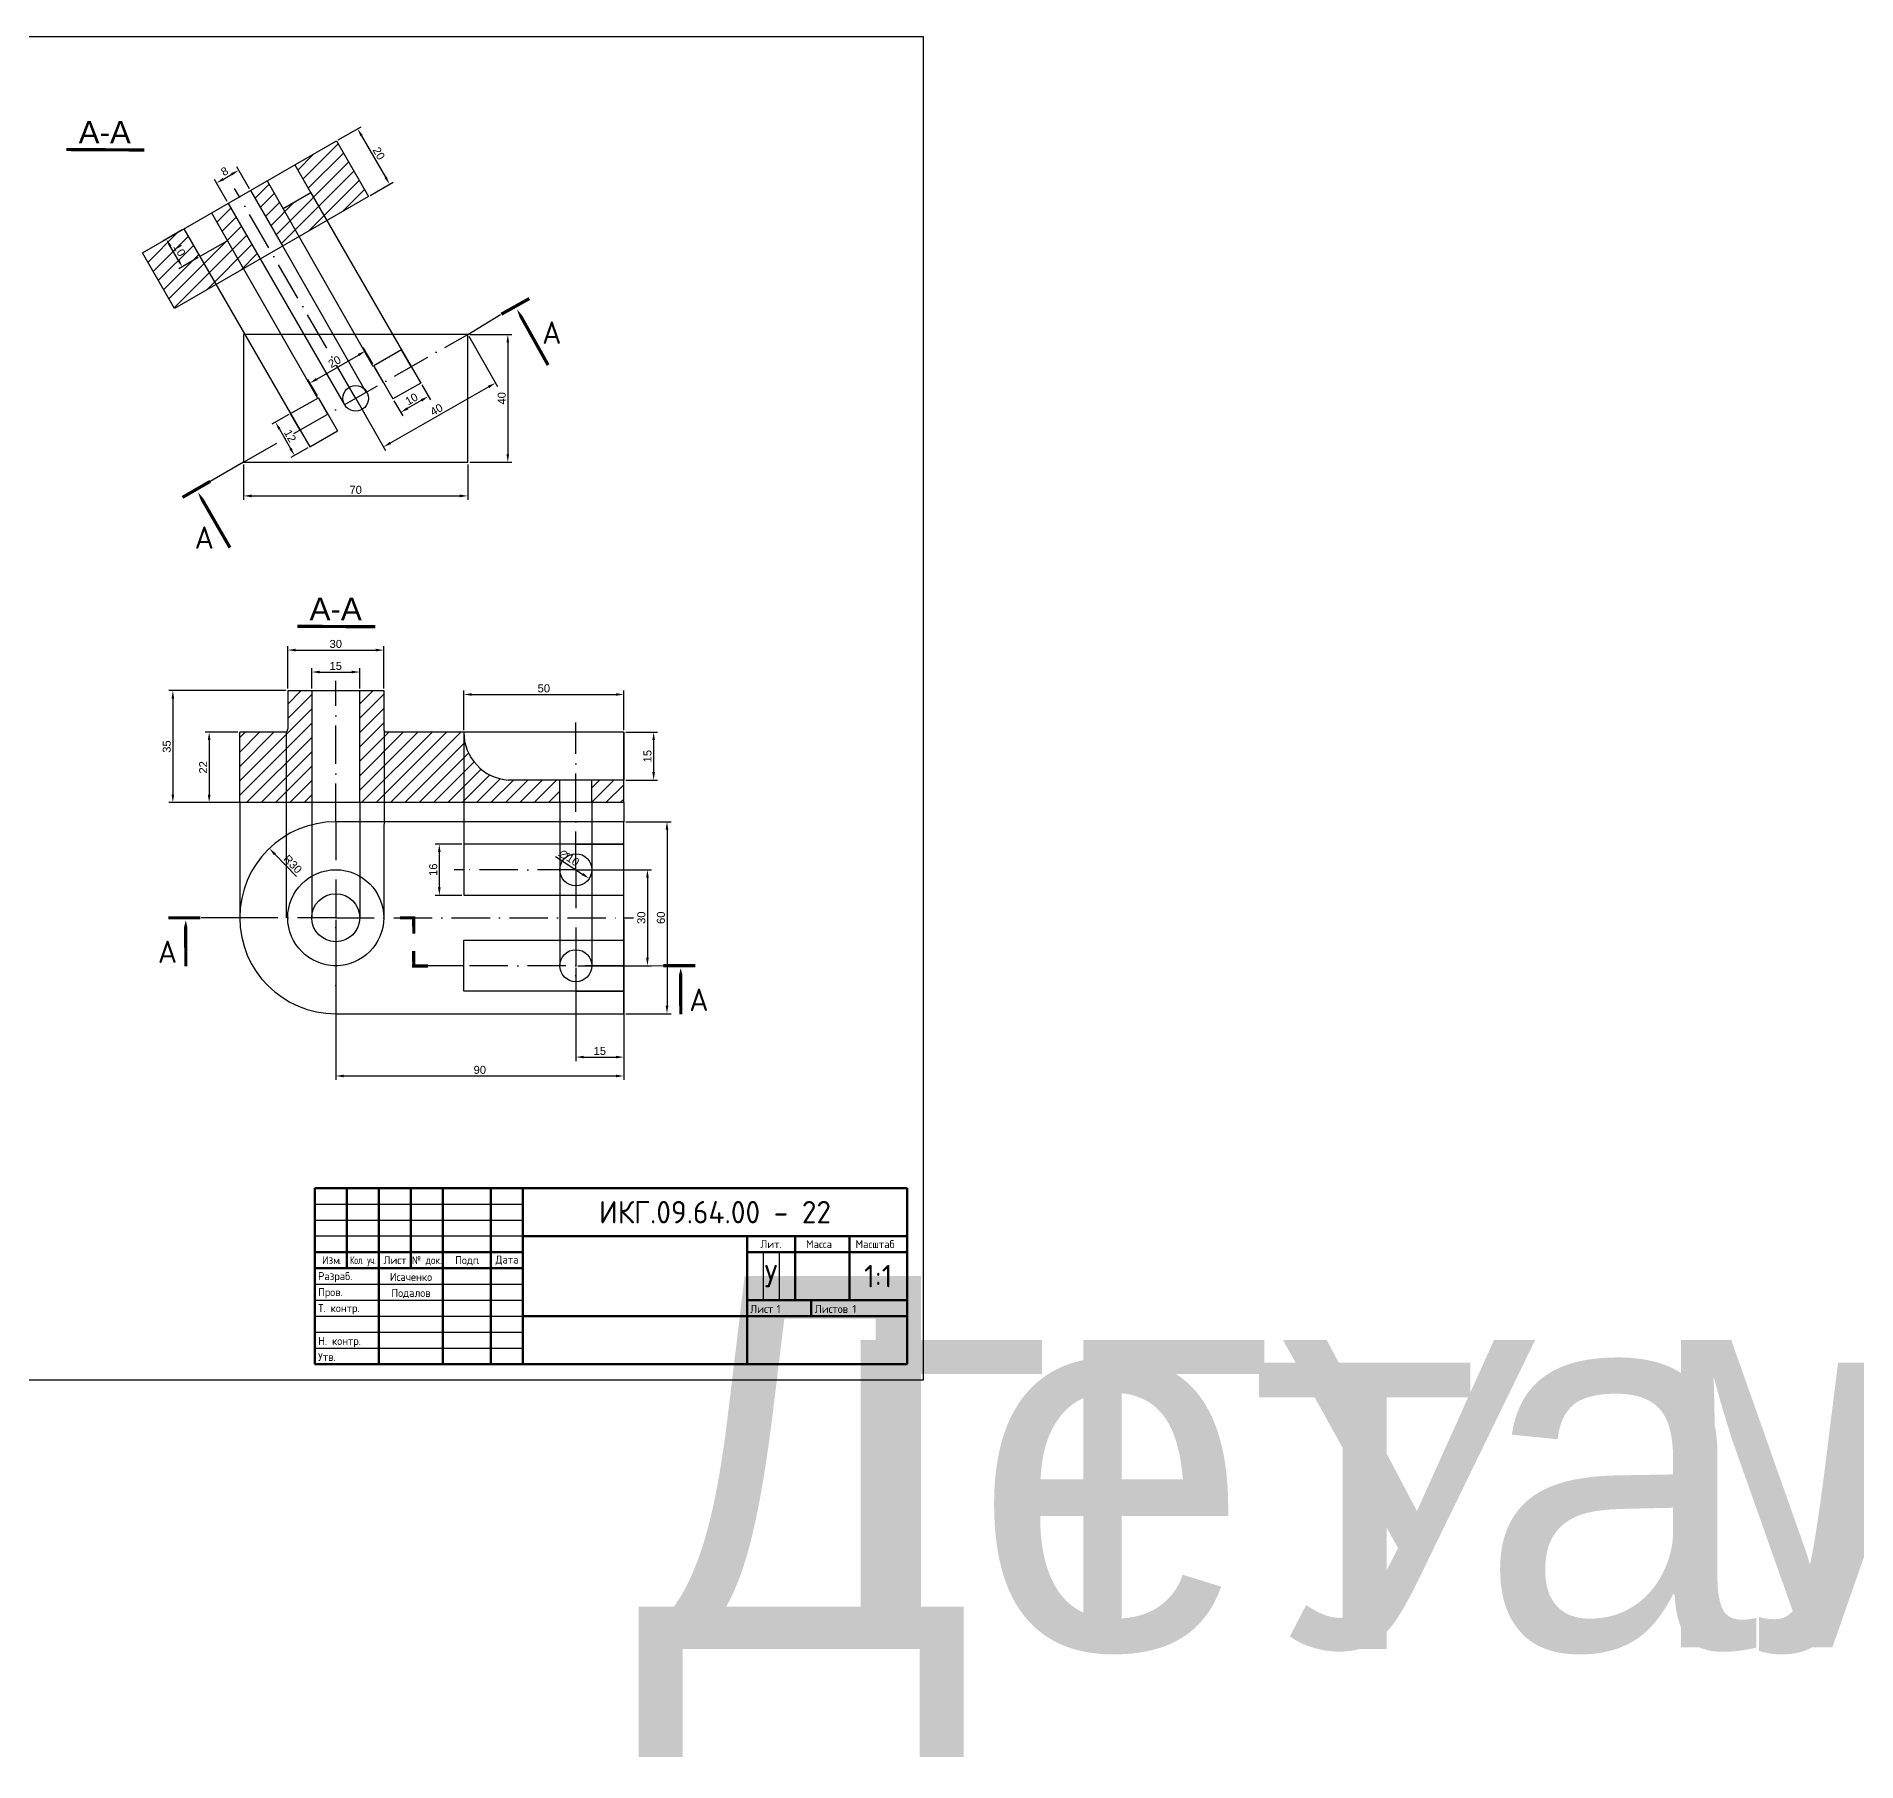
# Model space of a CAD drawing. Header units: millimetres. Extents: x 2745 to 4516, y 880 to 1419.
# Drawn here: x 3062 to 3631, y 880 to 1419 of the extents above; entities that cross this region are included whole.
import ezdxf
from ezdxf.enums import TextEntityAlignment as Align

# ---------------------------------------------------------------- set-up
doc = ezdxf.new("R2018")
doc.units = ezdxf.units.MM
doc.linetypes.add('ACAD_ISO10W100', pattern=[18, 12, -3, 0, -3])
for name, color, linetype in [('Линия связи', 92, 'Continuous'), ('оси симметрии', 20, 'ACAD_ISO10W100'), ('Размеры', 240, 'Continuous'), ('форматки', 7, 'Continuous'), ('штриховка', 124, 'Continuous')]:
    doc.layers.add(name, color=color, linetype=linetype)
doc.layers.add('Чертёж', color=7, linetype='Continuous', lineweight=30)
doc.styles.add('GOST-2.304_Type-B', font='GOST Common.ttf')
doc.styles.get("Standard").update_dxf_attribs({"font": 'arial.ttf'})
doc.dimstyles.new('ISO-25', dxfattribs={"dimtxt": 2.5, "dimasz": 2.5, "dimexe": 1.25, "dimexo": 0.625, "dimtad": 1, "dimtxsty": 'Standard', "dimcen": 2.5, "dimadec": 0, "dimazin": 0, "dimtfac": 1, "dimtmove": 0, "dimatfit": 3, "dimfxl": 1, "dimarcsym": 0})

# ---------------------------------------------------------------- blocks, each defined once
blk = doc.blocks.new('ACAD_SPDS_TB_06')
at = {"linetype": 'Continuous', "lineweight": 60}
for p, q in [((-185, 55), (0, 55)), ((-185, 55), (-185, 0)), ((-175, 55), (-175, 30)), ((-165, 55), (-165, 0)), ((-155, 55), (-155, 30)), ((-145, 55), (-145, 0)), ((-130, 55), (-130, 0)), ((-120, 55), (-120, 0)), ((0, 55), (0, 0)), ((-120, 40), (0, 40)), ((-185, 35), (-120, 35)), ((-185, 30), (-120, 30)), ((-120, 15), (0, 15)), ((-185, 0), (0, 0))]:
    blk.add_line(p, q, dxfattribs=at)
at = {"linetype": 'Continuous', "lineweight": 25}
for p, q in [((-185, 50), (-120, 50)), ((-185, 45), (-120, 45)), ((-185, 25), (-120, 25)), ((-185, 20), (-120, 20)), ((-185, 15), (-120, 15)), ((-185, 10), (-120, 10)), ((-185, 5), (-120, 5))]:
    blk.add_line(p, q, dxfattribs=at)
at = {"lineweight": 25}
blk.add_line((-120, 40), (-185, 40), dxfattribs=at)
at = {"lineweight": 60}
for p, q in [((-50, 40), (-50, 0)), ((-35, 40), (-35, 20)), ((-18, 40), (-18, 20)), ((-50, 35), (0, 35)), ((-50, 20), (0, 20)), ((-30, 20), (-30, 15))]:
    blk.add_line(p, q, dxfattribs=at)
for p, q in [((-45, 35), (-45, 20)), ((-40, 35), (-40, 20)), ((-130, 20), (-120, 20))]:
    blk.add_line(p, q)
at = {"style": 'GOST-2.304_Type-B'}
for s, p in [('Разраб.', (-184, 26.25)), ('.', (-177.56, 31.25)), ('.', (-134.25, 31.25)), ('Пров.', (-184, 21.25)), ('Т. контр.', (-184, 16.25)), ('Лист', (-49.02, 16)), ('Листов', (-28.83, 16)), ('Н. контр.', (-184, 6)), ('Утв.', (-184, 1))]:
    blk.add_text(s, height=2.5, dxfattribs=at).set_placement(p)
for s, p in [('Изм', (-180, 31.25)), ('Лист', (-160, 31.25)), ('Подп', (-137.5, 31.25)), ('Дата', (-125, 31.44))]:
    blk.add_text(s, height=2.5, dxfattribs=at).set_placement(p, align=Align.CENTER)
at = {"style": 'GOST-2.304_Type-B', "width": 0.70447}
blk.add_text('Кол. уч.', height=2.5, dxfattribs=at).set_placement((-174, 31.25), (-166, 31.25), align=Align.FIT)
at = {"style": 'GOST-2.304_Type-B', "width": 0.9}
blk.add_text('№ док.', height=2.5, dxfattribs=at).set_placement((-150, 31.25), align=Align.CENTER)
at = {"linetype": 'Continuous', "char_height": 2.5, "attachment_point": 5, "style": 'GOST-2.304_Type-B'}
for s, insert, width in [('Лит.', (-42.5, 37.5), 14), ('Масса', (-27.5, 37.5), 14), ('Масштаб', (-10, 37.5), 19)]:
    blk.add_mtext(s, dxfattribs=dict(at, insert=insert, width=width))
at = {"style": 'GOST-2.304_Type-B'}
for tag, p, flags in [('ИДЕНТИФИКАТОР_НАДПИСИ', (-185.34, 60.88), 1), ('ЛИСТ', (-40.73, 16), 8), ('ЛИСТОВ', (-17.07, 16), 8)]:
    blk.add_attdef(tag, p, '', height=2.5, dxfattribs=dict(at, flags=flags))
at = {"style": 'GOST-2.304_Type-B', "flags": 8}
for tag, p in [('ИЗМ_4', (-180, 51)), ('ИЗМ_4_КОЛ_УЧ', (-170, 51)), ('ИЗМ_4_ЛИСТ', (-160, 51)), ('ИЗМ_4_N_ДОК', (-150, 51)), ('ИЗМ_4_ДАТА', (-125, 51)), ('ИЗМ_3', (-180, 46)), ('ИЗМ_3_КОЛ_УЧ', (-170, 46)), ('ИЗМ_3_ЛИСТ', (-160, 46)), ('ИЗМ_3_N_ДОК', (-150, 46)), ('ИЗМ_3_ДАТА', (-125, 46)), ('ИЗМ_2', (-180, 41)), ('ИЗМ_2_КОЛ_УЧ', (-170, 41)), ('ИЗМ_2_ЛИСТ', (-160, 41)), ('ИЗМ_2_N_ДОК', (-150, 41)), ('ИЗМ_2_ДАТА', (-125, 41)), ('ИЗМ_1', (-180, 36)), ('ИЗМ_1_КОЛ_УЧ', (-170, 36)), ('ИЗМ_1_ЛИСТ', (-160, 36)), ('ИЗМ_1_N_ДОК', (-150, 36)), ('ИЗМ_1_ДАТА', (-125, 36)), ('РАЗРАБ_ФИО', (-155, 26)), ('РАЗРАБ_ДАТА', (-125, 26)), ('ПРОВ_ФИО', (-155, 21)), ('ПРОВ_ДАТА', (-125, 21)), ('ТКОНТР_ФИО', (-155, 16)), ('ТКОНТР_ДАТА', (-125, 16)), ('ДОЛЖНОСТЬ_1', (-175, 11)), ('ДОЛЖНОСТЬ_1_ФИО', (-155, 11)), ('ДОЛЖНОСТЬ_1_ДАТА', (-125, 11)), ('НКОНТР_ФИО', (-155, 6)), ('НКОНТР_ДАТА', (-125, 6)), ('УТВ_ФИО', (-155, 1)), ('УТВ_ДАТА', (-125, 1))]:
    blk.add_attdef(tag, text='', height=2.5, dxfattribs=at).set_placement(p, align=Align.CENTER)
at = {"style": 'GOST-2.304_Type-B'}
blk.add_attdef('ОБОЗНАЧЕНИЕ_ДОКУМЕНТА', text='', height=5, dxfattribs=at).set_placement((-60, 47.5), align=Align.MIDDLE_CENTER)
at = {"lineweight": 30, "flags": 104}
for tag, p in [('НАИМЕНОВАНИЕ_ДОКУМЕНТА', (-85, 27.5)), ('ОБОЗНАЧЕНИЕ_МАТЕРИАЛА', (-85, 7.5)), ('НАИМЕНОВАНИЕ_ПРЕДПРИЯТИЯ', (-25, 7.5))]:
    blk.add_attdef(tag, text='', height=3.5, dxfattribs=at).set_placement(p, align=Align.MIDDLE_CENTER)
at = {"style": 'GOST-2.304_Type-B', "flags": 8}
for tag, p in [('Л1', (-47.5, 27.5)), ('Л2', (-42.5, 27.5)), ('Л3', (-37.5, 27.5)), ('МАССА', (-26.5, 27.5)), ('МАСШТАБ', (-9, 27.5))]:
    blk.add_attdef(tag, text='', height=2.5, dxfattribs=at).set_placement(p, align=Align.MIDDLE_CENTER)
blk = doc.blocks.new('*D44')
at = {"layer": 'Defpoints', "color": 0, "transparency": 16777216}
for p in [(3125.66, 1201.94), (3116.1, 1179.94), (3125.66, 1179.94)]:
    blk.add_point(p, dxfattribs=at)
at = {"layer": 'Размеры', "color": 0, "lineweight": -2, "transparency": 16777216}
for p, q in [((3125.03, 1201.94), (3114.85, 1201.94)), ((3116.1, 1199.44), (3116.1, 1182.44)), ((3125.03, 1179.94), (3114.85, 1179.94))]:
    blk.add_line(p, q, dxfattribs=at)
at = {"layer": 'Размеры', "color": 0, "transparency": 16777216}
for points in [[(3115.68, 1199.44), (3116.52, 1199.44), (3116.1, 1201.94)], [(3115.68, 1182.44), (3116.52, 1182.44), (3116.1, 1179.94)]]:
    blk.add_solid(points, dxfattribs=at)
at = {"layer": 'Размеры', "color": 0, "transparency": 16777216, "insert": (3114.22, 1190.94), "char_height": 2.5, "attachment_point": 5, "rotation": 90}
blk.add_mtext('22', dxfattribs=at)
blk = doc.blocks.new('*D45')
at = {"layer": 'Defpoints', "color": 0, "transparency": 16777216}
for p in [(3140.66, 1214.94), (3104.76, 1179.94), (3140.19, 1179.94)]:
    blk.add_point(p, dxfattribs=at)
at = {"layer": 'Размеры', "color": 0, "lineweight": -2, "transparency": 16777216}
for p, q in [((3140.03, 1214.94), (3103.51, 1214.94)), ((3104.76, 1212.44), (3104.76, 1182.44)), ((3139.56, 1179.94), (3103.51, 1179.94))]:
    blk.add_line(p, q, dxfattribs=at)
at = {"layer": 'Размеры', "color": 0, "transparency": 16777216}
for points in [[(3104.34, 1212.44), (3105.18, 1212.44), (3104.76, 1214.94)], [(3104.34, 1182.44), (3105.18, 1182.44), (3104.76, 1179.94)]]:
    blk.add_solid(points, dxfattribs=at)
at = {"layer": 'Размеры', "color": 0, "transparency": 16777216, "insert": (3102.86, 1197.44), "char_height": 2.5, "attachment_point": 5, "rotation": 90}
blk.add_mtext('35', dxfattribs=at)
blk = doc.blocks.new('*D46')
at = {"layer": 'Defpoints', "color": 0, "transparency": 16777216}
for p in [(3170.66, 1227.6), (3140.66, 1214.94), (3170.66, 1214.94)]:
    blk.add_point(p, dxfattribs=at)
at = {"layer": 'Размеры', "color": 0, "lineweight": -2, "transparency": 16777216}
for p, q in [((3140.66, 1215.57), (3140.66, 1228.85)), ((3170.66, 1215.57), (3170.66, 1228.85)), ((3143.16, 1227.6), (3168.16, 1227.6))]:
    blk.add_line(p, q, dxfattribs=at)
at = {"layer": 'Размеры', "color": 0, "transparency": 16777216}
for points in [[(3143.16, 1228.02), (3143.16, 1227.18), (3140.66, 1227.6)], [(3168.16, 1228.02), (3168.16, 1227.18), (3170.66, 1227.6)]]:
    blk.add_solid(points, dxfattribs=at)
at = {"layer": 'Размеры', "color": 0, "transparency": 16777216, "insert": (3155.66, 1229.5), "char_height": 2.5, "attachment_point": 5}
blk.add_mtext('30', dxfattribs=at)
blk = doc.blocks.new('*D47')
at = {"layer": 'Defpoints', "color": 0, "transparency": 16777216}
for p in [(3163.16, 1220.74), (3148.16, 1214.94), (3163.16, 1214.94)]:
    blk.add_point(p, dxfattribs=at)
at = {"layer": 'Размеры', "color": 0, "lineweight": -2, "transparency": 16777216}
for p, q in [((3148.16, 1215.57), (3148.16, 1221.99)), ((3150.66, 1220.74), (3160.66, 1220.74)), ((3163.16, 1215.57), (3163.16, 1221.99))]:
    blk.add_line(p, q, dxfattribs=at)
at = {"layer": 'Размеры', "color": 0, "transparency": 16777216}
for points in [[(3150.66, 1221.15), (3150.66, 1220.32), (3148.16, 1220.74)], [(3160.66, 1221.15), (3160.66, 1220.32), (3163.16, 1220.74)]]:
    blk.add_solid(points, dxfattribs=at)
at = {"layer": 'Размеры', "color": 0, "transparency": 16777216, "insert": (3155.66, 1222.64), "char_height": 2.5, "attachment_point": 5}
blk.add_mtext('15', dxfattribs=at)
blk = doc.blocks.new('*D48')
at = {"layer": 'Defpoints', "color": 0, "transparency": 16777216}
for p in [(3245.66, 1213.73), (3195.66, 1201.94), (3245.66, 1201.94)]:
    blk.add_point(p, dxfattribs=at)
at = {"layer": 'Размеры', "color": 0, "lineweight": -2, "transparency": 16777216}
for p, q in [((3195.66, 1202.57), (3195.66, 1214.98)), ((3198.16, 1213.73), (3243.16, 1213.73)), ((3245.66, 1202.57), (3245.66, 1214.98))]:
    blk.add_line(p, q, dxfattribs=at)
at = {"layer": 'Размеры', "color": 0, "transparency": 16777216}
for points in [[(3198.16, 1214.14), (3198.16, 1213.31), (3195.66, 1213.73)], [(3243.16, 1214.14), (3243.16, 1213.31), (3245.66, 1213.73)]]:
    blk.add_solid(points, dxfattribs=at)
at = {"layer": 'Размеры', "color": 0, "transparency": 16777216, "insert": (3220.66, 1215.63), "char_height": 2.5, "attachment_point": 5}
blk.add_mtext('50', dxfattribs=at)
blk = doc.blocks.new('*D49')
at = {"layer": 'Defpoints', "color": 0, "transparency": 16777216}
for p in [(3245.66, 1201.94), (3245.66, 1186.94), (3254.97, 1186.94)]:
    blk.add_point(p, dxfattribs=at)
at = {"layer": 'Размеры', "color": 0, "lineweight": -2, "transparency": 16777216}
for p, q in [((3246.28, 1201.94), (3256.22, 1201.94)), ((3254.97, 1199.44), (3254.97, 1189.44)), ((3246.28, 1186.94), (3256.22, 1186.94))]:
    blk.add_line(p, q, dxfattribs=at)
at = {"layer": 'Размеры', "color": 0, "transparency": 16777216}
for points in [[(3254.55, 1199.44), (3255.38, 1199.44), (3254.97, 1201.94)], [(3254.55, 1189.44), (3255.38, 1189.44), (3254.97, 1186.94)]]:
    blk.add_solid(points, dxfattribs=at)
at = {"layer": 'Размеры', "color": 0, "transparency": 16777216, "insert": (3253.06, 1194.44), "char_height": 2.5, "attachment_point": 5, "rotation": 90}
blk.add_mtext('15', dxfattribs=at)
blk = doc.blocks.new('*D50')
at = {"layer": 'Defpoints', "color": 0, "transparency": 16777216}
for p in [(3230.66, 1128.94), (3245.66, 1128.94), (3245.66, 1100.39)]:
    blk.add_point(p, dxfattribs=at)
at = {"layer": 'Размеры', "color": 0, "lineweight": -2, "transparency": 16777216}
for p, q in [((3230.66, 1128.32), (3230.66, 1099.14)), ((3245.66, 1128.32), (3245.66, 1099.14)), ((3233.16, 1100.39), (3243.16, 1100.39))]:
    blk.add_line(p, q, dxfattribs=at)
at = {"layer": 'Размеры', "color": 0, "transparency": 16777216}
for points in [[(3233.16, 1100.8), (3233.16, 1099.97), (3230.66, 1100.39)], [(3243.16, 1100.8), (3243.16, 1099.97), (3245.66, 1100.39)]]:
    blk.add_solid(points, dxfattribs=at)
at = {"layer": 'Размеры', "color": 0, "transparency": 16777216, "insert": (3238.16, 1102.29), "char_height": 2.5, "attachment_point": 5}
blk.add_mtext('15', dxfattribs=at)
blk = doc.blocks.new('*D51')
at = {"layer": 'Defpoints', "color": 0, "transparency": 16777216}
for p in [(3245.66, 1173.94), (3245.66, 1113.94), (3259.15, 1113.94)]:
    blk.add_point(p, dxfattribs=at)
at = {"layer": 'Размеры', "color": 0, "lineweight": -2, "transparency": 16777216}
for p, q in [((3246.28, 1173.94), (3260.4, 1173.94)), ((3259.15, 1171.44), (3259.15, 1116.44)), ((3246.28, 1113.94), (3260.4, 1113.94))]:
    blk.add_line(p, q, dxfattribs=at)
at = {"layer": 'Размеры', "color": 0, "transparency": 16777216}
for points in [[(3258.73, 1171.44), (3259.56, 1171.44), (3259.15, 1173.94)], [(3258.73, 1116.44), (3259.56, 1116.44), (3259.15, 1113.94)]]:
    blk.add_solid(points, dxfattribs=at)
at = {"layer": 'Размеры', "color": 0, "transparency": 16777216, "insert": (3257.25, 1143.94), "char_height": 2.5, "attachment_point": 5, "rotation": 90}
blk.add_mtext('60', dxfattribs=at)
blk = doc.blocks.new('*D52')
at = {"layer": 'Defpoints', "color": 0, "transparency": 16777216}
for p in [(3230.66, 1158.94), (3230.66, 1128.94), (3253.03, 1128.94)]:
    blk.add_point(p, dxfattribs=at)
at = {"layer": 'Размеры', "color": 0, "lineweight": -2, "transparency": 16777216}
for p, q in [((3231.28, 1158.94), (3254.28, 1158.94)), ((3253.03, 1156.44), (3253.03, 1131.44)), ((3231.28, 1128.94), (3254.28, 1128.94))]:
    blk.add_line(p, q, dxfattribs=at)
at = {"layer": 'Размеры', "color": 0, "transparency": 16777216}
for points in [[(3252.61, 1156.44), (3253.45, 1156.44), (3253.03, 1158.94)], [(3252.61, 1131.44), (3253.45, 1131.44), (3253.03, 1128.94)]]:
    blk.add_solid(points, dxfattribs=at)
at = {"layer": 'Размеры', "color": 0, "transparency": 16777216, "insert": (3251.13, 1143.94), "char_height": 2.5, "attachment_point": 5, "rotation": 90}
blk.add_mtext('30', dxfattribs=at)
blk = doc.blocks.new('*D53')
at = {"layer": 'Defpoints', "color": 0, "transparency": 16777216}
for p in [(3226.46, 1161.67), (3234.85, 1156.21)]:
    blk.add_point(p, dxfattribs=at)
at = {"layer": 'Размеры', "color": 0, "lineweight": -2, "transparency": 16777216}
blk.add_line((3224.33, 1163.06), (3232.75, 1157.58), dxfattribs=at)
at = {"layer": 'Размеры', "color": 0, "transparency": 16777216}
blk.add_solid([(3232.98, 1157.93), (3232.52, 1157.23), (3234.85, 1156.21)], dxfattribs=at)
at = {"layer": 'Размеры', "color": 0, "transparency": 16777216, "insert": (3228.57, 1162.65), "char_height": 2.5, "attachment_point": 5, "rotation": 326.9453}
blk.add_mtext('∅10', dxfattribs=at)
blk = doc.blocks.new('*D54')
at = {"layer": 'Defpoints', "color": 0, "transparency": 16777216}
for p in [(3155.66, 1143.94), (3245.66, 1143.94), (3245.66, 1094.48)]:
    blk.add_point(p, dxfattribs=at)
at = {"layer": 'Размеры', "color": 0, "lineweight": -2, "transparency": 16777216}
for p, q in [((3155.66, 1143.32), (3155.66, 1093.23)), ((3245.66, 1143.32), (3245.66, 1093.23)), ((3158.16, 1094.48), (3243.16, 1094.48))]:
    blk.add_line(p, q, dxfattribs=at)
at = {"layer": 'Размеры', "color": 0, "transparency": 16777216}
for points in [[(3158.16, 1094.89), (3158.16, 1094.06), (3155.66, 1094.48)], [(3243.16, 1094.89), (3243.16, 1094.06), (3245.66, 1094.48)]]:
    blk.add_solid(points, dxfattribs=at)
at = {"layer": 'Размеры', "color": 0, "transparency": 16777216, "insert": (3200.66, 1096.38), "char_height": 2.5, "attachment_point": 5}
blk.add_mtext('90', dxfattribs=at)
blk = doc.blocks.new('*D55')
at = {"layer": 'Defpoints', "color": 0, "transparency": 16777216}
for p in [(3134.9, 1165.6), (3155.66, 1143.94)]:
    blk.add_point(p, dxfattribs=at)
at = {"layer": 'Размеры', "color": 0, "lineweight": -2, "transparency": 16777216}
blk.add_line((3143.35, 1156.78), (3136.63, 1163.8), dxfattribs=at)
at = {"layer": 'Размеры', "color": 0, "transparency": 16777216}
blk.add_solid([(3136.93, 1164.09), (3136.33, 1163.51), (3134.9, 1165.6)], dxfattribs=at)
at = {"layer": 'Размеры', "color": 0, "transparency": 16777216, "insert": (3142.23, 1160.7), "char_height": 2.5, "attachment_point": 5, "rotation": 313.7777}
blk.add_mtext('R30', dxfattribs=at)
blk = doc.blocks.new('*D56')
at = {"layer": 'Defpoints', "color": 0, "transparency": 16777216}
for p in [(3195.66, 1166.94), (3188.01, 1150.94), (3195.66, 1150.94)]:
    blk.add_point(p, dxfattribs=at)
at = {"layer": 'Размеры', "color": 0, "lineweight": -2, "transparency": 16777216}
for p, q in [((3195.03, 1166.94), (3186.76, 1166.94)), ((3188.01, 1164.44), (3188.01, 1153.44)), ((3195.03, 1150.94), (3186.76, 1150.94))]:
    blk.add_line(p, q, dxfattribs=at)
at = {"layer": 'Размеры', "color": 0, "transparency": 16777216}
for points in [[(3187.6, 1164.44), (3188.43, 1164.44), (3188.01, 1166.94)], [(3187.6, 1153.44), (3188.43, 1153.44), (3188.01, 1150.94)]]:
    blk.add_solid(points, dxfattribs=at)
at = {"layer": 'Размеры', "color": 0, "transparency": 16777216, "insert": (3186.11, 1158.94), "char_height": 2.5, "attachment_point": 5, "rotation": 90}
blk.add_mtext('16', dxfattribs=at)
blk = doc.blocks.new('*D57')
at = {"layer": 'Defpoints', "color": 0, "transparency": 16777216}
for p in [(3125.33, 1377.58), (3129, 1371.22), (3122.07, 1367.22)]:
    blk.add_point(p, dxfattribs=at)
at = {"layer": 'Размеры', "color": 0, "lineweight": -2, "transparency": 16777216}
for p, q in [((3120.57, 1374.83), (3123.17, 1376.33)), ((3128.69, 1371.76), (3124.71, 1378.66)), ((3121.76, 1367.76), (3117.78, 1374.66))]:
    blk.add_line(p, q, dxfattribs=at)
at = {"layer": 'Размеры', "color": 0, "transparency": 16777216}
for points in [[(3122.96, 1376.69), (3123.37, 1375.97), (3125.33, 1377.58)], [(3120.36, 1375.19), (3120.78, 1374.47), (3118.4, 1373.58)]]:
    blk.add_solid(points, dxfattribs=at)
at = {"layer": 'Размеры', "color": 0, "transparency": 16777216, "insert": (3120.92, 1377.23), "char_height": 2.5, "attachment_point": 5, "rotation": 30}
blk.add_mtext('8', dxfattribs=at)
blk = doc.blocks.new('*D58')
at = {"layer": 'Defpoints', "color": 0, "transparency": 16777216}
for p in [(3164.89, 1321.06), (3167.54, 1316.48), (3150.22, 1306.48)]:
    blk.add_point(p, dxfattribs=at)
at = {"layer": 'Размеры', "color": 0, "lineweight": -2, "transparency": 16777216}
for p, q in [((3149.73, 1312.31), (3162.72, 1319.81)), ((3167.22, 1317.02), (3164.26, 1322.14)), ((3149.9, 1307.02), (3146.94, 1312.14))]:
    blk.add_line(p, q, dxfattribs=at)
at = {"layer": 'Размеры', "color": 0, "transparency": 16777216}
for points in [[(3162.52, 1320.17), (3162.93, 1319.45), (3164.89, 1321.06)], [(3149.53, 1312.67), (3149.94, 1311.95), (3147.57, 1311.06)]]:
    blk.add_solid(points, dxfattribs=at)
at = {"layer": 'Размеры', "color": 0, "transparency": 16777216, "insert": (3155.28, 1317.71), "char_height": 2.5, "attachment_point": 5, "rotation": 30}
blk.add_mtext('20', dxfattribs=at)
blk = doc.blocks.new('*D59')
at = {"layer": 'Defpoints', "color": 0, "transparency": 16777216}
for p in [(3196.88, 1326.28), (3205.56, 1311.09), (3161.88, 1306.28)]:
    blk.add_point(p, dxfattribs=at)
at = {"layer": 'Размеры', "color": 0, "lineweight": -2, "transparency": 16777216}
for p, q in [((3197.19, 1325.74), (3206.18, 1310)), ((3172.73, 1292.33), (3203.39, 1309.85)), ((3162.19, 1305.74), (3171.18, 1290))]:
    blk.add_line(p, q, dxfattribs=at)
at = {"layer": 'Размеры', "color": 0, "transparency": 16777216}
for points in [[(3203.18, 1310.21), (3203.59, 1309.48), (3205.56, 1311.09)], [(3172.52, 1292.69), (3172.94, 1291.97), (3170.56, 1291.09)]]:
    blk.add_solid(points, dxfattribs=at)
at = {"layer": 'Размеры', "color": 0, "transparency": 16777216, "insert": (3187.12, 1302.74), "char_height": 2.5, "attachment_point": 5, "rotation": 29.7449}
blk.add_mtext('40', dxfattribs=at)
blk = doc.blocks.new('*D60')
at = {"layer": 'Defpoints', "color": 0, "transparency": 16777216}
for p in [(3182.2, 1311.08), (3173.54, 1306.08), (3184.61, 1306.91)]:
    blk.add_point(p, dxfattribs=at)
at = {"layer": 'Размеры', "color": 0, "lineweight": -2, "transparency": 16777216}
for p, q in [((3182.51, 1310.54), (3185.23, 1305.82)), ((3173.85, 1305.54), (3176.57, 1300.82)), ((3178.11, 1303.16), (3182.44, 1305.66))]:
    blk.add_line(p, q, dxfattribs=at)
at = {"layer": 'Размеры', "color": 0, "transparency": 16777216}
for points in [[(3177.91, 1303.52), (3178.32, 1302.79), (3175.95, 1301.91)], [(3182.24, 1306.02), (3182.65, 1305.29), (3184.61, 1306.91)]]:
    blk.add_solid(points, dxfattribs=at)
at = {"layer": 'Размеры', "color": 0, "transparency": 16777216, "insert": (3179.33, 1306.05), "char_height": 2.5, "attachment_point": 5, "rotation": 30}
blk.add_mtext('10', dxfattribs=at)
blk = doc.blocks.new('*D61')
at = {"layer": 'Defpoints', "color": 0, "transparency": 16777216}
for p in [(3141.53, 1301.53), (3147.47, 1291.1), (3142.76, 1288.42)]:
    blk.add_point(p, dxfattribs=at)
at = {"layer": 'Размеры', "color": 0, "lineweight": -2, "transparency": 16777216}
for p, q in [((3140.98, 1301.22), (3135.73, 1298.23)), ((3138.06, 1296.67), (3141.52, 1290.59)), ((3146.92, 1290.79), (3141.67, 1287.8))]:
    blk.add_line(p, q, dxfattribs=at)
at = {"layer": 'Размеры', "color": 0, "transparency": 16777216}
for points in [[(3138.42, 1296.88), (3137.7, 1296.47), (3136.82, 1298.85)], [(3141.88, 1290.8), (3141.16, 1290.39), (3142.76, 1288.42)]]:
    blk.add_solid(points, dxfattribs=at)
at = {"layer": 'Размеры', "color": 0, "transparency": 16777216, "insert": (3141.42, 1294.56), "char_height": 2.5, "attachment_point": 5, "rotation": 299.6607}
blk.add_mtext('12', dxfattribs=at)
blk = doc.blocks.new('*D62')
at = {"layer": 'Defpoints', "color": 0, "transparency": 16777216}
for p in [(3126.88, 1286.28), (3196.88, 1286.28), (3196.88, 1275.78)]:
    blk.add_point(p, dxfattribs=at)
at = {"layer": 'Размеры', "color": 0, "lineweight": -2, "transparency": 16777216}
for p, q in [((3126.88, 1285.65), (3126.88, 1274.53)), ((3196.88, 1285.65), (3196.88, 1274.53)), ((3129.38, 1275.78), (3194.38, 1275.78))]:
    blk.add_line(p, q, dxfattribs=at)
at = {"layer": 'Размеры', "color": 0, "transparency": 16777216}
for points in [[(3129.38, 1276.2), (3129.38, 1275.36), (3126.88, 1275.78)], [(3194.38, 1276.2), (3194.38, 1275.36), (3196.88, 1275.78)]]:
    blk.add_solid(points, dxfattribs=at)
at = {"layer": 'Размеры', "color": 0, "transparency": 16777216, "insert": (3161.88, 1277.68), "char_height": 2.5, "attachment_point": 5}
blk.add_mtext('70', dxfattribs=at)
blk = doc.blocks.new('*D63')
at = {"layer": 'Defpoints', "color": 0, "transparency": 16777216}
for p in [(3196.88, 1326.28), (3196.88, 1286.28), (3209.41, 1286.28)]:
    blk.add_point(p, dxfattribs=at)
at = {"layer": 'Размеры', "color": 0, "lineweight": -2, "transparency": 16777216}
for p, q in [((3197.5, 1326.28), (3210.66, 1326.28)), ((3209.41, 1323.78), (3209.41, 1288.78)), ((3197.5, 1286.28), (3210.66, 1286.28))]:
    blk.add_line(p, q, dxfattribs=at)
at = {"layer": 'Размеры', "color": 0, "transparency": 16777216}
for points in [[(3208.99, 1323.78), (3209.82, 1323.78), (3209.41, 1326.28)], [(3208.99, 1288.78), (3209.82, 1288.78), (3209.41, 1286.28)]]:
    blk.add_solid(points, dxfattribs=at)
at = {"layer": 'Размеры', "color": 0, "transparency": 16777216, "insert": (3207.51, 1306.28), "char_height": 2.5, "attachment_point": 5, "rotation": 90}
blk.add_mtext('40', dxfattribs=at)
blk = doc.blocks.new('*D64')
at = {"layer": 'Defpoints', "color": 0, "transparency": 16777216}
for p in [(3108.22, 1359.22), (3102.7, 1356.03), (3113.22, 1350.56)]:
    blk.add_point(p, dxfattribs=at)
at = {"layer": 'Размеры', "color": 0, "lineweight": -2, "transparency": 16777216}
for p, q in [((3107.68, 1358.91), (3101.61, 1355.41)), ((3106.45, 1349.54), (3103.95, 1353.87)), ((3112.68, 1350.25), (3106.61, 1346.75))]:
    blk.add_line(p, q, dxfattribs=at)
at = {"layer": 'Размеры', "color": 0, "transparency": 16777216}
for points in [[(3104.31, 1354.08), (3103.59, 1353.66), (3102.7, 1356.03)], [(3106.81, 1349.75), (3106.09, 1349.33), (3107.7, 1347.37)]]:
    blk.add_solid(points, dxfattribs=at)
at = {"layer": 'Размеры', "color": 0, "transparency": 16777216, "insert": (3106.84, 1352.65), "char_height": 2.5, "attachment_point": 5, "rotation": 300}
blk.add_mtext('10', dxfattribs=at)
blk = doc.blocks.new('*D65')
at = {"layer": 'Defpoints', "color": 0, "transparency": 16777216}
for p in [(3155.85, 1386.72), (3172.47, 1373.22), (3165.85, 1369.4)]:
    blk.add_point(p, dxfattribs=at)
at = {"layer": 'Размеры', "color": 0, "lineweight": -2, "transparency": 16777216}
for p, q in [((3156.39, 1387.03), (3163.55, 1391.17)), ((3163.72, 1388.38), (3171.22, 1375.39)), ((3166.39, 1369.71), (3173.55, 1373.85))]:
    blk.add_line(p, q, dxfattribs=at)
at = {"layer": 'Размеры', "color": 0, "transparency": 16777216}
for points in [[(3164.08, 1388.59), (3163.36, 1388.17), (3162.47, 1390.54)], [(3171.58, 1375.6), (3170.86, 1375.18), (3172.47, 1373.22)]]:
    blk.add_solid(points, dxfattribs=at)
at = {"layer": 'Размеры', "color": 0, "transparency": 16777216, "insert": (3169.12, 1382.83), "char_height": 2.5, "attachment_point": 5, "rotation": 300}
blk.add_mtext('20', dxfattribs=at)

msp = doc.modelspace()

# ---------------------------------------------------------------- hatches: boundary and pattern name
at = {"layer": 'штриховка'}
h = msp.add_hatch(dxfattribs=at)
h.set_pattern_fill('ANSI31', color=256)
h.set_pattern_definition([(45, (1637.0694, -353.5582), (-2.245064, 2.245064), [])])
h.paths.add_polyline_path([(3132.073, 1349.901), (3122.073, 1367.222), (3116.877, 1364.222), (3121.877, 1355.561), (3113.217, 1350.561), (3108.217, 1359.222), (3095.227, 1351.722), (3105.227, 1334.401)])
h.paths.add_polyline_path([(3165.848, 1369.401), (3155.848, 1386.722), (3142.858, 1379.221), (3147.858, 1370.561), (3139.198, 1365.561), (3134.198, 1374.222), (3129.001, 1371.222), (3139.001, 1353.901)])
h = msp.add_hatch(dxfattribs=at)
h.set_pattern_fill('ANSI31', color=256)
h.set_pattern_definition([(45, (1772.9146, -255.786), (-2.245064, 2.245064), [])])
h.paths.add_polyline_path([(3195.655, 1201.941), (3171.143, 1201.941), (3163.155, 1201.941), (3163.155, 1179.941), (3225.655, 1179.941), (3225.655, 1186.941), (3209.632, 1186.941, -0.3950288)])
h.paths.add_polyline_path([(3170.655, 1214.941), (3163.155, 1214.941), (3163.155, 1201.941), (3171.143, 1201.941, -0.2245724), (3170.655, 1202.941)])
h.paths.add_polyline_path([(3148.155, 1214.941), (3140.655, 1214.941), (3140.655, 1202.994, -0.2224491), (3140.187, 1201.941), (3148.155, 1201.941)])
h.paths.add_polyline_path([(3148.155, 1201.941), (3140.187, 1201.941), (3125.655, 1201.941), (3125.655, 1179.941), (3148.155, 1179.941)])
h.paths.add_polyline_path([(3245.655, 1186.941), (3235.655, 1186.941), (3235.655, 1179.941), (3245.655, 1179.941)])

# ---------------------------------------------------------------- linework, layer by layer
msp.add_lwpolyline([(2745.153, 999.411), (2745.153, 1419.411), (3339.153, 1419.411), (3339.153, 999.411), (2745.153, 999.411)])
at = {"layer": 'Линия связи'}
for p, q in [((3147.858, 1370.561), (3176.227, 1321.424)), ((3139.198, 1365.561), (3167.246, 1316.31)), ((3121.877, 1355.561), (3149.925, 1306.31)), ((3139.001, 1353.901), (3165.146, 1308.148)), ((3113.217, 1350.561), (3141.527, 1301.527)), ((3132.073, 1349.901), (3158.404, 1304.295)), ((3140.187, 1201.941), (3140.187, 1143.941)), ((3170.787, 1202.386), (3170.655, 1143.941)), ((3195.655, 1201.941), (3195.655, 1166.941)), ((3125.655, 1179.941), (3125.708, 1143.941)), ((3148.155, 1179.941), (3148.155, 1143.941)), ((3163.155, 1179.941), (3163.155, 1143.941)), ((3225.655, 1179.941), (3225.655, 1128.941)), ((3235.655, 1179.941), (3235.655, 1128.941)), ((3245.655, 1179.941), (3245.655, 1173.941))]:
    msp.add_line(p, q, dxfattribs=at)
at = {"layer": 'оси симметрии'}
for p, q in [((3125.537, 1369.222), (3124.037, 1371.82)), ((3161.877, 1306.28), (3125.537, 1369.222)), ((3196.877, 1326.28), (3207.391, 1332.578)), ((3126.877, 1286.28), (3196.877, 1326.28)), ((3161.877, 1306.28), (3163.877, 1302.816)), ((3163.877, 1302.816), (3165.377, 1300.217)), ((3126.877, 1286.28), (3116.452, 1280.323)), ((3155.655, 1214.941), (3155.655, 1217.941)), ((3155.655, 1173.941), (3155.655, 1214.941)), ((3230.655, 1201.941), (3230.655, 1204.941)), ((3230.655, 1158.941), (3230.655, 1201.941)), ((3155.655, 1173.941), (3155.655, 1113.941)), ((3195.655, 1158.941), (3192.655, 1158.941)), ((3230.655, 1158.941), (3195.655, 1158.941)), ((3230.655, 1158.941), (3245.655, 1158.941)), ((3230.655, 1158.941), (3230.655, 1113.941)), ((3245.655, 1158.941), (3248.655, 1158.941)), ((3125.655, 1143.941), (3113.344, 1143.923)), ((3155.655, 1143.941), (3125.655, 1143.941)), ((3155.655, 1143.941), (3245.655, 1143.941)), ((3245.655, 1143.941), (3248.655, 1143.941)), ((3156.262, 1128.953), (3155.038, 1128.954)), ((3192.655, 1128.941), (3184.49, 1128.871)), ((3195.655, 1128.941), (3192.655, 1128.941)), ((3245.655, 1128.941), (3195.655, 1128.941)), ((3245.655, 1128.941), (3248.655, 1128.941)), ((3248.655, 1128.941), (3257.992, 1128.963)), ((3155.655, 1113.941), (3155.655, 1110.941)), ((3230.655, 1113.941), (3230.655, 1110.941))]:
    msp.add_line(p, q, dxfattribs=at)
at = {"layer": 'Чертёж'}
for p, q in [((3095.227, 1351.722), (3155.848, 1386.722)), ((3155.848, 1386.722), (3165.848, 1369.401)), ((3142.858, 1379.221), (3147.858, 1370.561)), ((3129.001, 1371.222), (3139.001, 1353.901)), ((3134.198, 1374.222), (3139.198, 1365.561)), ((3147.858, 1370.561), (3139.198, 1365.561)), ((3165.848, 1369.401), (3105.227, 1334.401)), ((3122.073, 1367.222), (3132.073, 1349.901)), ((3108.217, 1359.222), (3113.217, 1350.561)), ((3116.877, 1364.222), (3121.877, 1355.561)), ((3121.877, 1355.561), (3113.217, 1350.561)), ((3105.227, 1334.401), (3095.227, 1351.722)), ((3196.877, 1326.28), (3126.877, 1326.28)), ((3126.877, 1326.28), (3126.877, 1286.28)), ((3196.877, 1286.28), (3196.877, 1326.28)), ((3176.227, 1321.424), (3167.537, 1316.476)), ((3179.227, 1316.228), (3176.227, 1321.424)), ((3176.227, 1321.424), (3182.227, 1311.032)), ((3170.537, 1311.28), (3167.537, 1316.476)), ((3167.537, 1316.476), (3173.537, 1306.083)), ((3182.227, 1311.032), (3173.537, 1306.083)), ((3141.527, 1301.527), (3150.217, 1306.476)), ((3153.217, 1301.28), (3150.217, 1306.476)), ((3150.217, 1306.476), (3156.217, 1296.083)), ((3144.527, 1296.331), (3141.527, 1301.527)), ((3141.527, 1301.527), (3147.527, 1291.135)), ((3147.527, 1291.135), (3156.217, 1296.083)), ((3126.877, 1286.28), (3196.877, 1286.28)), ((3140.655, 1214.941), (3170.655, 1214.941)), ((3140.655, 1214.941), (3140.655, 1202.941)), ((3148.155, 1214.941), (3148.155, 1179.941)), ((3163.155, 1179.941), (3163.155, 1214.941)), ((3170.655, 1214.941), (3170.655, 1202.941)), ((3125.655, 1179.941), (3125.655, 1201.941)), ((3140.187, 1201.941), (3125.655, 1201.941)), ((3245.655, 1201.941), (3171.143, 1201.941)), ((3245.655, 1179.941), (3245.655, 1201.941)), ((3245.655, 1179.941), (3245.655, 1201.941)), ((3245.655, 1201.941), (3245.655, 1186.941)), ((3245.655, 1186.941), (3209.632, 1186.941)), ((3225.655, 1179.941), (3225.655, 1186.941)), ((3235.655, 1179.941), (3235.655, 1186.941)), ((3245.655, 1179.941), (3125.655, 1179.941)), ((3245.655, 1173.941), (3155.655, 1173.941)), ((3245.655, 1113.941), (3245.655, 1173.941)), ((3245.655, 1166.941), (3195.655, 1166.941)), ((3195.655, 1166.941), (3195.655, 1150.941)), ((3230.655, 1166.941), (3245.655, 1166.941)), ((3195.655, 1150.941), (3245.655, 1150.941)), ((3195.655, 1120.941), (3195.655, 1136.941)), ((3195.655, 1136.941), (3245.655, 1136.941)), ((3245.655, 1120.941), (3195.655, 1120.941)), ((3230.655, 1120.941), (3245.655, 1120.941)), ((3155.655, 1113.941), (3245.655, 1113.941))]:
    msp.add_line(p, q, dxfattribs=at)
at = {"layer": 'Чертёж', "const_width": 1}
for points in [[(3071.485, 1384.044), (3095.861, 1383.903)], [(3207.391, 1332.578), (3216.121, 1337.455)], [(3116.423, 1280.323), (3107.763, 1275.323)], [(3143.645, 1235.033), (3168.022, 1234.891)], [(3113.344, 1143.923), (3103.344, 1143.91)], [(3180.524, 1143.917), (3175.682, 1143.911)], [(3180.024, 1143.421), (3180.03, 1138.955)], [(3180.023, 1133.517), (3180.028, 1129.343)], [(3184.49, 1128.871), (3179.525, 1128.865)], [(3267.992, 1128.976), (3257.992, 1128.963)]]:
    msp.add_lwpolyline(points, dxfattribs=at)
at = {"layer": 'Чертёж'}
for points in [[(3212.243, 1334.143, 0, 3, 0), (3216.145, 1327.159, 1, 1, 0), (3221.997, 1316.683, 1, 1, 0)], [(3112.593, 1276.957, 0, 3, 0), (3116.593, 1270.028, 1, 1, 0), (3122.593, 1259.636, 1, 1, 0)], [(3108.783, 1143.104, 0, 3, 0), (3108.79, 1137.274, 1, 1, 0), (3108.801, 1128.712, 1, 1, 0)], [(3263.431, 1128.157, 0, 3, 0), (3263.438, 1122.327, 1, 1, 0), (3263.449, 1113.764, 1, 1, 0)]]:
    msp.add_lwpolyline(points, format="xyseb", dxfattribs=at)
for centre, radius in [((3161.877, 1306.28), 4), ((3230.655, 1158.941), 5), ((3155.655, 1143.941), 15), ((3155.655, 1143.941), 7.5), ((3230.655, 1128.941), 5)]:
    msp.add_circle(centre, radius, dxfattribs=at)
for centre, radius, start, end in [((3139.297, 1202.967), 1.359, 310.94802, 358.88721), ((3171.956, 1202.956), 1.301, 180.68231, 231.31055), ((3210.655, 1201.906), 15, 179.86652, 266.08832), ((3155.655, 1143.941), 30, 90, 270)]:
    msp.add_arc(centre, radius, start, end, dxfattribs=at)

# ---------------------------------------------------------------- block references
at = {"layer": 'форматки'}
ref = msp.add_blockref('ACAD_SPDS_TB_06', (3334.153, 1004.411), dxfattribs=at)
lines = msp.add_mtext('Детали в разрезе', dxfattribs={"layer": '0', "insert": (3249.153, 1031.911), "char_height": 116.57143, "attachment_point": 1})
ref.add_attrib('НАИМЕНОВАНИЕ_ДОКУМЕНТА', '', (3249.153, 1031.911), dxfattribs={"flags": 104}).embed_mtext(lines)
lines = msp.add_mtext('ГГУ МС-12', dxfattribs={"layer": '0', "insert": (3309.153, 1011.911), "char_height": 96, "attachment_point": 1})
ref.add_attrib('НАИМЕНОВАНИЕ_ПРЕДПРИЯТИЯ', '', (3309.153, 1011.911), dxfattribs={"flags": 104}).embed_mtext(lines)
ref.add_attrib('ОБОЗНАЧЕНИЕ_ДОКУМЕНТА', 'ИКГ.09.64.00 - 22', dxfattribs={"layer": '0', "height": 7, "style": 'GOST-2.304_Type-B'}).set_placement((3274.153, 1051.911), align=Align.MIDDLE_CENTER)
ref.add_attrib('ЛИСТ', '1', (3293.427, 1020.411), dxfattribs={"layer": '0', "height": 2.5, "style": 'GOST-2.304_Type-B'})
ref.add_attrib('ЛИСТОВ', '1', (3317.082, 1020.411), dxfattribs={"layer": '0', "height": 2.5, "style": 'GOST-2.304_Type-B'})
ref.add_attrib('МАСШТАБ', '1:1', dxfattribs={"layer": '0', "height": 7, "style": 'GOST-2.304_Type-B'}).set_placement((3325.153, 1031.911), align=Align.MIDDLE_CENTER)
ref.add_attrib('РАЗРАБ_ФИО', 'Исаченко', dxfattribs={"layer": '0', "height": 2.5, "style": 'GOST-2.304_Type-B'}).set_placement((3179.153, 1030.411), align=Align.CENTER)
ref.add_attrib('ПРОВ_ФИО', 'Подалов', dxfattribs={"layer": '0', "height": 2.5, "style": 'GOST-2.304_Type-B'}).set_placement((3179.153, 1025.411), align=Align.CENTER)
ref.add_attrib('Л2', 'У', dxfattribs={"layer": '0', "height": 7, "style": 'GOST-2.304_Type-B'}).set_placement((3291.653, 1031.911), align=Align.MIDDLE_CENTER)

# ---------------------------------------------------------------- texts
at = {"layer": 'Чертёж', "char_height": 7, "attachment_point": 1}
for insert in [(3075.32, 1392.949), (3147.48, 1243.938)]:
    msp.add_mtext_dynamic_manual_height_columns('A-A', width=6.2571, gutter_width=12.5, heights=[0], dxfattribs=dict(at, insert=insert))
at = {"layer": 'Чертёж', "char_height": 7, "attachment_point": 5, "style": 'GOST-2.304_Type-B'}
for insert in [(3223.146, 1326.818), (3114.577, 1262.741), (3103.085, 1133.304), (3269.119, 1118.284)]:
    msp.add_mtext_dynamic_manual_height_columns('А', width=5.85963, gutter_width=12.5, heights=[0], dxfattribs=dict(at, insert=insert))

# ---------------------------------------------------------------- dimensions: what is measured, and where the dimension line sits
at = {"layer": 'Размеры'}
for p1, p2, distance, picture, middle in [((3155.848, 1386.722), (3165.848, 1369.401), 7.645, '*D65', (3169.115, 1382.834)), ((3122.073, 1367.222), (3129.001, 1371.222), 7.342, '*D57', (3120.916, 1377.226)), ((3113.217, 1350.561), (3108.217, 1359.222), 6.375, '*D64', (3106.843, 1352.655)), ((3150.217, 1306.476), (3167.537, 1316.476), 5.296, '*D58', (3155.278, 1317.709)), ((3173.537, 1306.083), (3182.197, 1311.083), -4.824, '*D60', (3179.329, 1306.052)), ((3141.527, 1301.527), (3147.465, 1291.1), -5.417, '*D61', (3141.423, 1294.563))]:
    dim = msp.add_aligned_dim(p1=p1, p2=p2, distance=distance, dimstyle='ISO-25', dxfattribs=at)
    dim.commit()
    dim.dimension.update_dxf_attribs({"geometry": picture, "text_midpoint": middle})
dim = msp.add_aligned_dim(p1=(3161.877, 1306.28), p2=(3196.877, 1326.28), distance=-17.498, text='40', dimstyle='ISO-25', dxfattribs=at)
dim.commit()
dim.dimension.update_dxf_attribs({"geometry": '*D59', "text_midpoint": (3187.115, 1302.738)})
for base, p1, p2, picture, middle in [((3209.408, 1286.28), (3196.877, 1326.28), (3196.877, 1286.28), '*D63', (3207.507, 1306.28)), ((3104.76, 1179.941), (3140.655, 1214.941), (3140.187, 1179.941), '*D45', (3102.857, 1197.441)), ((3116.101, 1179.941), (3125.655, 1201.941), (3125.655, 1179.941), '*D44', (3114.221, 1190.941)), ((3254.966, 1186.941), (3245.655, 1201.941), (3245.655, 1186.941), '*D49', (3253.064, 1194.441)), ((3259.147, 1113.941), (3245.655, 1173.941), (3245.655, 1113.941), '*D51', (3257.246, 1143.941)), ((3188.013, 1150.941), (3195.655, 1166.941), (3195.655, 1150.941), '*D56', (3186.111, 1158.941)), ((3253.029, 1128.941), (3230.655, 1158.941), (3230.655, 1128.941), '*D52', (3251.127, 1143.941))]:
    dim = msp.add_linear_dim(base=base, p1=p1, p2=p2, angle=90, dimstyle='ISO-25', dxfattribs=at)
    dim.commit()
    dim.dimension.update_dxf_attribs({"geometry": picture, "text_midpoint": middle})
for base, p1, p2, picture, middle in [((3196.877, 1275.779), (3126.877, 1286.28), (3196.877, 1286.28), '*D62', (3161.877, 1277.68)), ((3170.655, 1227.601), (3140.655, 1214.941), (3170.655, 1214.941), '*D46', (3155.655, 1229.503)), ((3163.155, 1220.736), (3148.155, 1214.941), (3163.155, 1214.941), '*D47', (3155.655, 1222.638)), ((3245.655, 1213.725), (3195.655, 1201.941), (3245.655, 1201.941), '*D48', (3220.655, 1215.627)), ((3245.655, 1100.387), (3230.655, 1128.941), (3245.655, 1128.941), '*D50', (3238.155, 1102.288))]:
    dim = msp.add_linear_dim(base=base, p1=p1, p2=p2, dimstyle='ISO-25', dxfattribs=at)
    dim.commit()
    dim.dimension.update_dxf_attribs({"geometry": picture, "text_midpoint": middle})
dim = msp.add_diameter_dim_2p(p1=(3226.465, 1161.668), p2=(3234.846, 1156.214), dimstyle='ISO-25', dxfattribs=at)
dim.commit()
dim.dimension.update_dxf_attribs({"geometry": '*D53', "text_midpoint": (3227.494, 1160.998), "dimtype": 163})
dim = msp.add_radius_dim(center=(3155.655, 1143.941), mpoint=(3134.899, 1165.602), dimstyle='ISO-25', dxfattribs=at)
dim.commit()
dim.dimension.update_dxf_attribs({"geometry": '*D55', "text_midpoint": (3140.855, 1159.387), "dimtype": 164})
dim = msp.add_linear_dim(base=(3245.655, 1094.475), p1=(3155.655, 1143.941), p2=(3245.655, 1143.941), dimstyle='ISO-25', dxfattribs=at)
dim.commit()
dim.dimension.update_dxf_attribs({"geometry": '*D54', "text_midpoint": (3200.655, 1094.475), "dimtype": 160})

doc.saveas('drawing.dxf')
